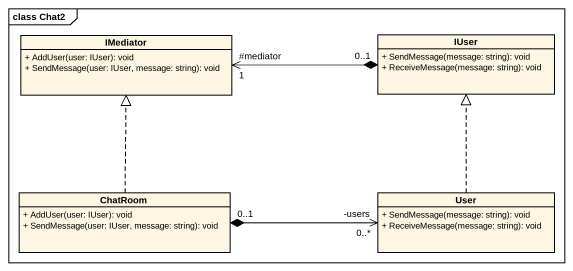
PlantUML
@startuml
mainframe class Chat2
hide circle
hide empty members
skinparam classAttributeIconSize 0
class IMediator {
  + AddUser(user: IUser): void
  + SendMessage(user: IUser, message: string): void
}
class IUser {
  + SendMessage(message: string): void
  + ReceiveMessage(message: string): void
}
class ChatRoom {
  + AddUser(user: IUser): void
  + SendMessage(user: IUser, message: string): void
}
class User {
  + SendMessage(message: string): void
  + ReceiveMessage(message: string): void
}
IMediator "#mediator\n1" <-right-* "0..1" IUser
ChatRoom .up.|> IMediator
User .up.|> IUser
User "-users\n0..*" <-left-* "0..1" ChatRoom
@enduml
